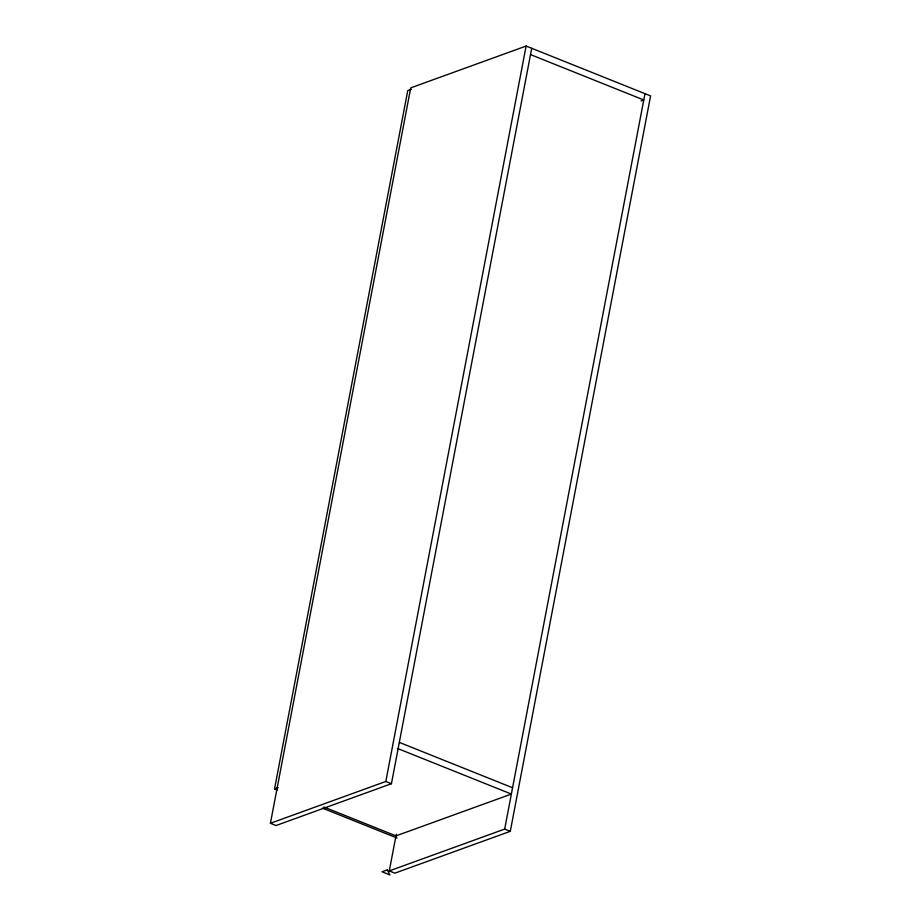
<?xml version="1.0" encoding="UTF-8"?>
<svg xmlns="http://www.w3.org/2000/svg" width="921" height="921" viewBox="0 0 921 921"><rect width="100%" height="100%" fill="white"/><g stroke="black" fill="none" stroke-linecap="round" stroke-linejoin="round"><path stroke-width="1.38" d="M277.186 790.011L274.527 788.94L407.738 90.649L411.445 89.302M531.716 48.295L391.425 783.713L276.024 825.538L270.417 823.293L410.708 87.886L526.11 46.05L650.583 95.911L510.292 831.329L394.89 873.154L389.284 870.909L396.283 834.219M270.417 823.293L385.818 781.469L526.11 46.05M389.284 870.909L504.685 829.084L644.976 93.666M641.097 100.942L643.779 99.975L530.508 54.592M274.527 788.94L278.234 787.605M399.311 742.384L512.571 787.754M398.102 748.692L511.374 794.063L395.972 835.888L324.008 807.072M385.818 781.469L391.425 783.713M504.685 829.084L510.292 831.329M322.5 808.166L397.124 838.052M387.269 869.885L382.042 871.784L389.94 874.95L387.269 869.885"/></g></svg>
